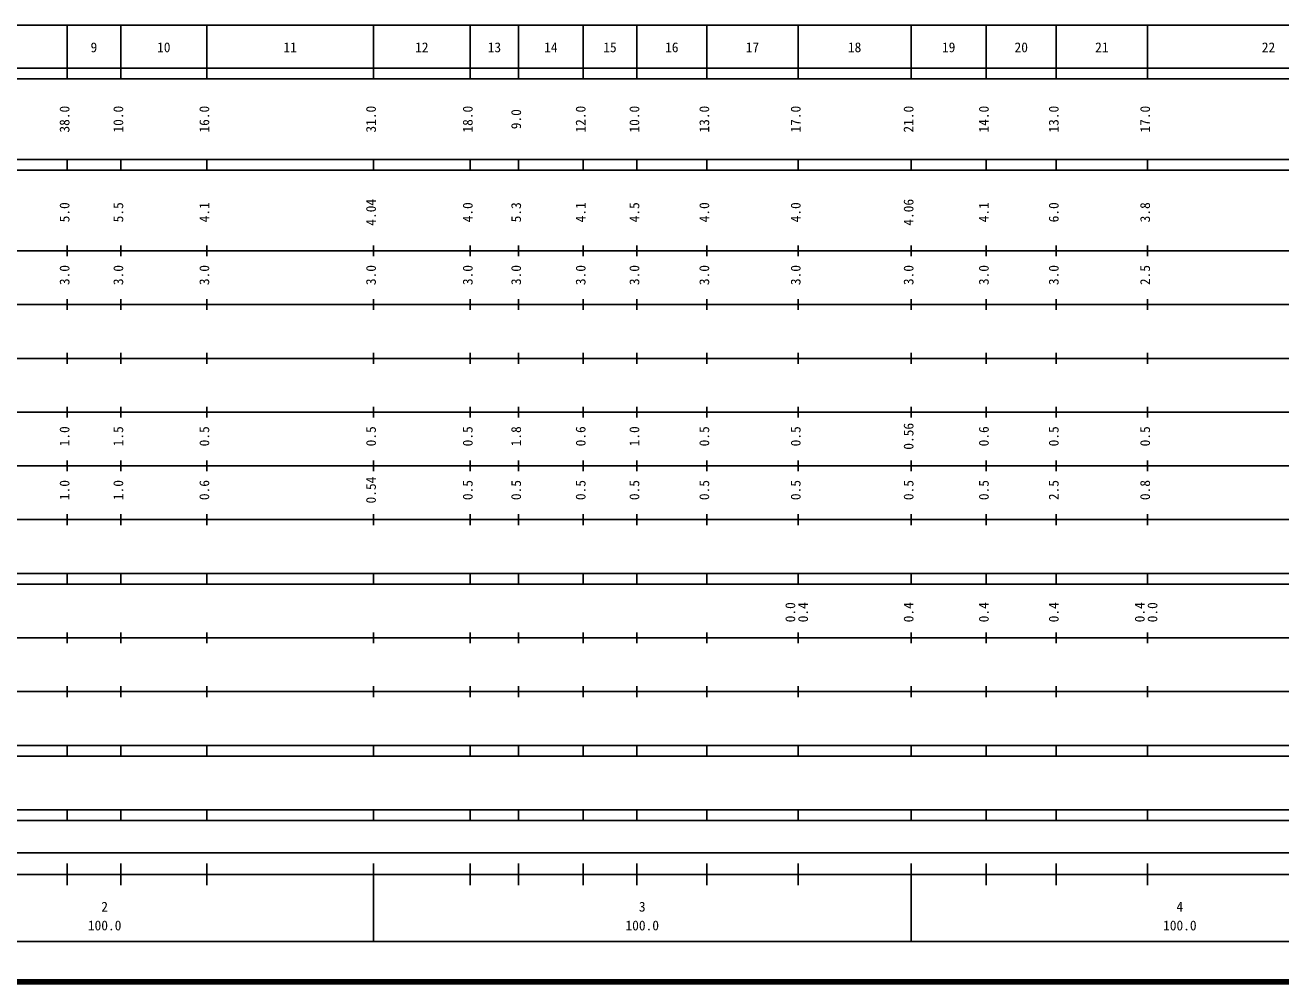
# Model space of a CAD drawing. Units: millimetres on the paper, enlarged 1000 times. Extents: x 40000 to 680000, y 20000 to 380000.
# Drawn here: x 203206 to 436796, y 20000 to 198000 of the extents above; entities that cross this region are included whole.
import ezdxf
from ezdxf.enums import TextEntityAlignment as Align

# ---------------------------------------------------------------- set-up
doc = ezdxf.new("R2010")
doc.units = ezdxf.units.MM
doc.header["$LTSCALE"] = 1000
doc.layers.add('M-TTL', color=2, linetype='Continuous', lineweight=140)
doc.layers.add('M-TTL-BAND', color=7, linetype='Continuous', lineweight=25)
doc.styles.add('ＭＳ ゴシック', font='')
doc.styles.get('ＭＳ ゴシック').set_extended_font_data('MS Gothic')

msp = doc.modelspace()

# ---------------------------------------------------------------- linework, layer by layer
at = {"layer": 'M-TTL'}
msp.add_line((40000, 20000), (680000, 20000), dxfattribs=at)
at = {"layer": 'M-TTL-BAND'}
for p, q in [((68000, 198000), (579000, 198000)), ((211000, 188000), (211000, 198000)), ((221000, 188000), (221000, 198000)), ((237000, 188000), (237000, 198000)), ((268000, 188000), (268000, 198000)), ((286000, 188000), (286000, 198000)), ((295000, 188000), (295000, 198000)), ((307000, 188000), (307000, 198000)), ((317000, 188000), (317000, 198000)), ((330000, 188000), (330000, 198000)), ((347000, 188000), (347000, 198000)), ((368000, 188000), (368000, 198000)), ((382000, 188000), (382000, 198000)), ((395000, 188000), (395000, 198000)), ((412000, 188000), (412000, 198000)), ((40000, 190000), (579000, 190000)), ((40000, 188000), (579000, 188000)), ((40000, 173000), (579000, 173000)), ((211000, 171000), (211000, 173000)), ((221000, 171000), (221000, 173000)), ((237000, 171000), (237000, 173000)), ((268000, 171000), (268000, 173000)), ((286000, 171000), (286000, 173000)), ((295000, 171000), (295000, 173000)), ((307000, 171000), (307000, 173000)), ((317000, 171000), (317000, 173000)), ((330000, 171000), (330000, 173000)), ((347000, 171000), (347000, 173000)), ((368000, 171000), (368000, 173000)), ((382000, 171000), (382000, 173000)), ((395000, 171000), (395000, 173000)), ((412000, 171000), (412000, 173000)), ((40000, 171000), (579000, 171000)), ((211000, 155000), (211000, 157000)), ((221000, 155000), (221000, 157000)), ((237000, 155000), (237000, 157000)), ((268000, 155000), (268000, 157000)), ((286000, 155000), (286000, 157000)), ((295000, 155000), (295000, 157000)), ((307000, 155000), (307000, 157000)), ((317000, 155000), (317000, 157000)), ((330000, 155000), (330000, 157000)), ((347000, 155000), (347000, 157000)), ((368000, 155000), (368000, 157000)), ((382000, 155000), (382000, 157000)), ((395000, 155000), (395000, 157000)), ((412000, 155000), (412000, 157000)), ((40000, 156000), (579000, 156000)), ((46000, 146000), (579000, 146000)), ((211000, 145000), (211000, 147000)), ((221000, 145000), (221000, 147000)), ((237000, 145000), (237000, 147000)), ((268000, 145000), (268000, 147000)), ((286000, 145000), (286000, 147000)), ((295000, 145000), (295000, 147000)), ((307000, 145000), (307000, 147000)), ((317000, 145000), (317000, 147000)), ((330000, 145000), (330000, 147000)), ((347000, 145000), (347000, 147000)), ((368000, 145000), (368000, 147000)), ((382000, 145000), (382000, 147000)), ((395000, 145000), (395000, 147000)), ((412000, 145000), (412000, 147000)), ((52000, 136000), (579000, 136000)), ((211000, 135000), (211000, 137000)), ((221000, 135000), (221000, 137000)), ((237000, 135000), (237000, 137000)), ((268000, 135000), (268000, 137000)), ((286000, 135000), (286000, 137000)), ((295000, 135000), (295000, 137000)), ((307000, 135000), (307000, 137000)), ((317000, 135000), (317000, 137000)), ((330000, 135000), (330000, 137000)), ((347000, 135000), (347000, 137000)), ((368000, 135000), (368000, 137000)), ((382000, 135000), (382000, 137000)), ((395000, 135000), (395000, 137000)), ((412000, 135000), (412000, 137000)), ((211000, 125000), (211000, 127000)), ((221000, 125000), (221000, 127000)), ((237000, 125000), (237000, 127000)), ((268000, 125000), (268000, 127000)), ((286000, 125000), (286000, 127000)), ((295000, 125000), (295000, 127000)), ((307000, 125000), (307000, 127000)), ((317000, 125000), (317000, 127000)), ((330000, 125000), (330000, 127000)), ((347000, 125000), (347000, 127000)), ((368000, 125000), (368000, 127000)), ((382000, 125000), (382000, 127000)), ((395000, 125000), (395000, 127000)), ((412000, 125000), (412000, 127000)), ((46000, 126000), (579000, 126000)), ((211000, 115000), (211000, 117000)), ((221000, 115000), (221000, 117000)), ((237000, 115000), (237000, 117000)), ((268000, 115000), (268000, 117000)), ((286000, 115000), (286000, 117000)), ((295000, 115000), (295000, 117000)), ((307000, 115000), (307000, 117000)), ((317000, 115000), (317000, 117000)), ((330000, 115000), (330000, 117000)), ((347000, 115000), (347000, 117000)), ((368000, 115000), (368000, 117000)), ((382000, 115000), (382000, 117000)), ((395000, 115000), (395000, 117000)), ((412000, 115000), (412000, 117000)), ((52000, 116000), (579000, 116000)), ((46000, 106000), (579000, 106000)), ((211000, 105000), (211000, 107000)), ((221000, 105000), (221000, 107000)), ((237000, 105000), (237000, 107000)), ((268000, 105000), (268000, 107000)), ((286000, 105000), (286000, 107000)), ((295000, 105000), (295000, 107000)), ((307000, 105000), (307000, 107000)), ((317000, 105000), (317000, 107000)), ((330000, 105000), (330000, 107000)), ((347000, 105000), (347000, 107000)), ((368000, 105000), (368000, 107000)), ((382000, 105000), (382000, 107000)), ((395000, 105000), (395000, 107000)), ((412000, 105000), (412000, 107000)), ((40000, 96000), (579000, 96000)), ((211000, 94000), (211000, 96000)), ((221000, 94000), (221000, 96000)), ((237000, 94000), (237000, 96000)), ((268000, 94000), (268000, 96000)), ((286000, 94000), (286000, 96000)), ((295000, 94000), (295000, 96000)), ((307000, 94000), (307000, 96000)), ((317000, 94000), (317000, 96000)), ((330000, 94000), (330000, 96000)), ((347000, 94000), (347000, 96000)), ((368000, 94000), (368000, 96000)), ((382000, 94000), (382000, 96000)), ((395000, 94000), (395000, 96000)), ((412000, 94000), (412000, 96000)), ((40000, 94000), (579000, 94000)), ((211000, 83000), (211000, 85000)), ((221000, 83000), (221000, 85000)), ((237000, 83000), (237000, 85000)), ((268000, 83000), (268000, 85000)), ((286000, 83000), (286000, 85000)), ((295000, 83000), (295000, 85000)), ((307000, 83000), (307000, 85000)), ((317000, 83000), (317000, 85000)), ((330000, 83000), (330000, 85000)), ((347000, 83000), (347000, 85000)), ((368000, 83000), (368000, 85000)), ((382000, 83000), (382000, 85000)), ((395000, 83000), (395000, 85000)), ((412000, 83000), (412000, 85000)), ((49000, 84000), (579000, 84000)), ((211000, 73000), (211000, 75000)), ((221000, 73000), (221000, 75000)), ((237000, 73000), (237000, 75000)), ((268000, 73000), (268000, 75000)), ((286000, 73000), (286000, 75000)), ((295000, 73000), (295000, 75000)), ((307000, 73000), (307000, 75000)), ((317000, 73000), (317000, 75000)), ((330000, 73000), (330000, 75000)), ((347000, 73000), (347000, 75000)), ((368000, 73000), (368000, 75000)), ((382000, 73000), (382000, 75000)), ((395000, 73000), (395000, 75000)), ((412000, 73000), (412000, 75000)), ((40000, 74000), (579000, 74000)), ((40000, 64000), (579000, 64000)), ((211000, 62000), (211000, 64000)), ((221000, 62000), (221000, 64000)), ((237000, 62000), (237000, 64000)), ((268000, 62000), (268000, 64000)), ((286000, 62000), (286000, 64000)), ((295000, 62000), (295000, 64000)), ((307000, 62000), (307000, 64000)), ((317000, 62000), (317000, 64000)), ((330000, 62000), (330000, 64000)), ((347000, 62000), (347000, 64000)), ((368000, 62000), (368000, 64000)), ((382000, 62000), (382000, 64000)), ((395000, 62000), (395000, 64000)), ((412000, 62000), (412000, 64000)), ((40000, 62000), (579000, 62000)), ((40000, 52000), (579000, 52000)), ((211000, 50000), (211000, 52000)), ((221000, 50000), (221000, 52000)), ((237000, 50000), (237000, 52000)), ((268000, 50000), (268000, 52000)), ((286000, 50000), (286000, 52000)), ((295000, 50000), (295000, 52000)), ((307000, 50000), (307000, 52000)), ((317000, 50000), (317000, 52000)), ((330000, 50000), (330000, 52000)), ((347000, 50000), (347000, 52000)), ((368000, 50000), (368000, 52000)), ((382000, 50000), (382000, 52000)), ((395000, 50000), (395000, 52000)), ((412000, 50000), (412000, 52000)), ((40000, 50000), (579000, 50000)), ((71000, 44000), (565000, 44000)), ((40000, 40000), (579000, 40000)), ((211000, 38000), (211000, 42000)), ((221000, 38000), (221000, 42000)), ((237000, 38000), (237000, 42000)), ((268000, 27500), (268000, 42000)), ((286000, 38000), (286000, 42000)), ((295000, 38000), (295000, 42000)), ((307000, 38000), (307000, 42000)), ((317000, 38000), (317000, 42000)), ((330000, 38000), (330000, 42000)), ((347000, 38000), (347000, 42000)), ((368000, 27500), (368000, 42000)), ((382000, 38000), (382000, 42000)), ((395000, 38000), (395000, 42000)), ((412000, 38000), (412000, 42000)), ((68000, 27500), (579000, 27500))]:
    msp.add_line(p, q, dxfattribs=at)

# ---------------------------------------------------------------- texts
at = {"layer": 'M-TTL-BAND', "style": 'ＭＳ ゴシック'}
for s, p in [('9', (216000, 192405)), ('10', (229000, 192405)), ('11', (252500, 192405)), ('12', (277000, 192405)), ('13', (290500, 192405)), ('14', (301000, 192405)), ('15', (312000, 192405)), ('16', (323500, 192405)), ('17', (338500, 192405)), ('18', (357500, 192405)), ('19', (375000, 192405)), ('20', (388500, 192405)), ('21', (403500, 192405)), ('22', (434500, 192405)), ('2', (218000, 32523)), ('3', (318000, 32523)), ('4', (418000, 32523)), ('100.0', (218000, 29033)), ('100.0', (318000, 29033)), ('100.0', (418000, 29033))]:
    msp.add_text(s, height=1833, dxfattribs=at).set_placement(p, align=Align.BOTTOM_CENTER)
for s, p in [('38.0', (212000, 180500)), ('10.0', (222000, 180500)), ('16.0', (238000, 180500)), ('31.0', (269000, 180500)), ('18.0', (287000, 180500)), ('9.0', (296000, 180500)), ('12.0', (308000, 180500)), ('10.0', (318000, 180500)), ('13.0', (331000, 180500)), ('17.0', (348000, 180500)), ('21.0', (369000, 180500)), ('14.0', (383000, 180500)), ('13.0', (396000, 180500)), ('17.0', (413000, 180500)), ('5.0', (212000, 163174)), ('5.5', (222000, 163174)), ('4.1', (238000, 163174)), ('4.04', (269000, 163174)), ('4.0', (287000, 163174)), ('5.3', (296000, 163174)), ('4.1', (308000, 163174)), ('4.5', (318000, 163174)), ('4.0', (331000, 163174)), ('4.0', (348000, 163174)), ('4.06', (369000, 163174)), ('4.1', (383000, 163174)), ('6.0', (396000, 163174)), ('3.8', (413000, 163174)), ('3.0', (212000, 151500)), ('3.0', (222000, 151500)), ('3.0', (238000, 151500)), ('3.0', (269000, 151500)), ('3.0', (287000, 151500)), ('3.0', (296000, 151500)), ('3.0', (308000, 151500)), ('3.0', (318000, 151500)), ('3.0', (331000, 151500)), ('3.0', (348000, 151500)), ('3.0', (369000, 151500)), ('3.0', (383000, 151500)), ('3.0', (396000, 151500)), ('2.5', (413000, 151500)), ('0.56', (369000, 121500)), ('1.0', (212000, 121500)), ('1.5', (222000, 121500)), ('0.5', (238000, 121500)), ('0.5', (269000, 121500)), ('0.5', (287000, 121500)), ('1.8', (296000, 121500)), ('0.6', (308000, 121500)), ('1.0', (318000, 121500)), ('0.5', (331000, 121500)), ('0.5', (348000, 121500)), ('0.6', (383000, 121500)), ('0.5', (396000, 121500)), ('0.5', (413000, 121500)), ('1.0', (212000, 111500)), ('1.0', (222000, 111500)), ('0.6', (238000, 111500)), ('0.54', (269000, 111500)), ('0.5', (287000, 111500)), ('0.5', (296000, 111500)), ('0.5', (308000, 111500)), ('0.5', (318000, 111500)), ('0.5', (331000, 111500)), ('0.5', (348000, 111500)), ('0.5', (369000, 111500)), ('0.5', (383000, 111500)), ('2.5', (396000, 111500)), ('0.8', (413000, 111500)), ('0.0', (347000, 88764)), ('0.4', (349370, 88764)), ('0.4', (369000, 88764)), ('0.4', (383000, 88764)), ('0.4', (396000, 88764)), ('0.4', (412000, 88764)), ('0.0', (414370, 88764))]:
    msp.add_text(s, height=1833, rotation=90, dxfattribs=at).set_placement(p, align=Align.BOTTOM_CENTER)

doc.saveas('drawing.dxf')
